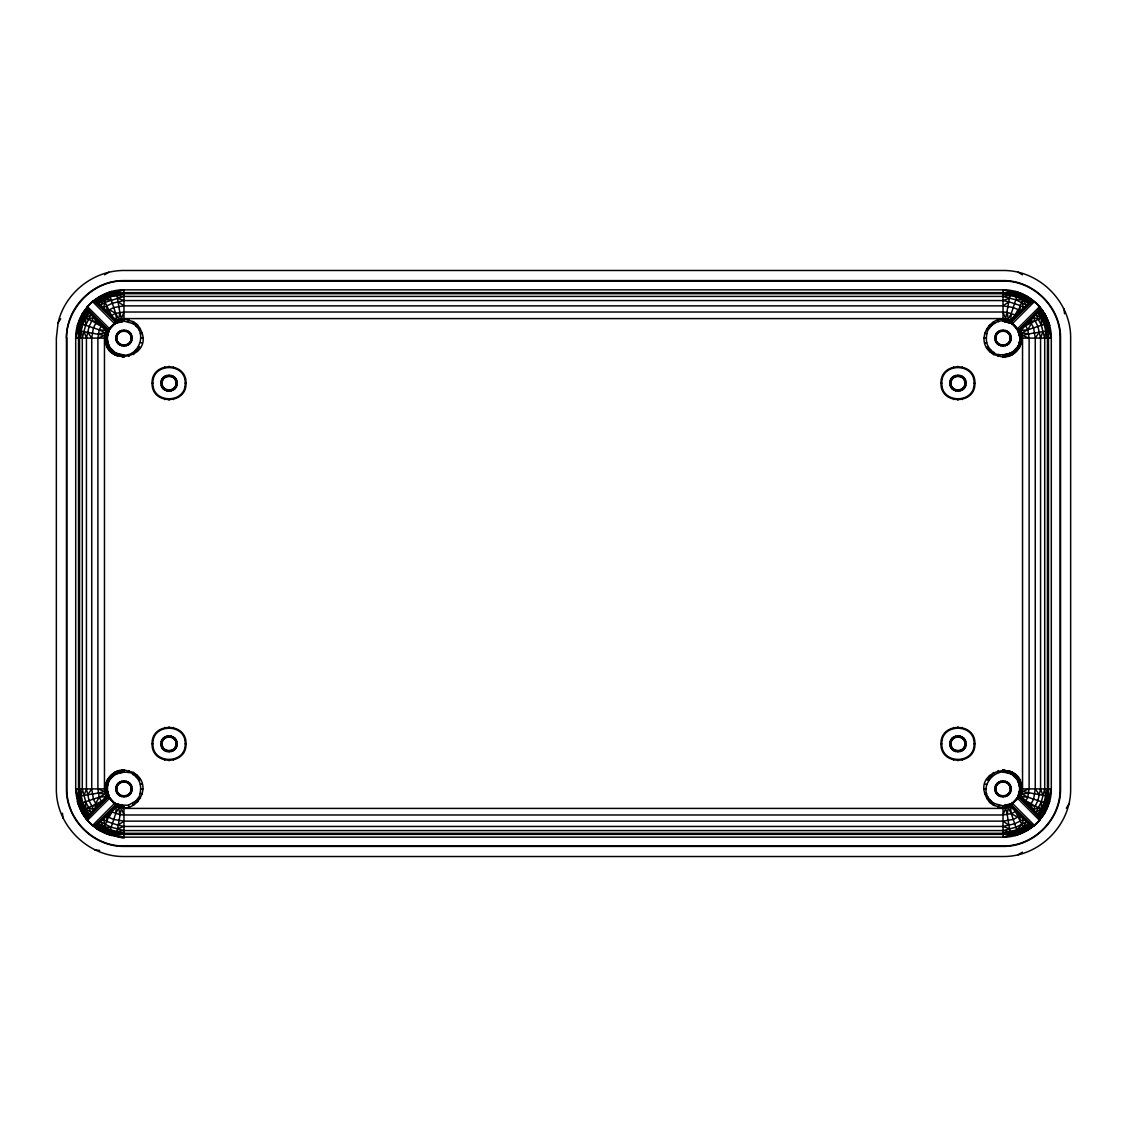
<?xml version="1.0" encoding="UTF-8"?>
<svg xmlns="http://www.w3.org/2000/svg" width="1127" height="1127" viewBox="0 0 1127 1127"><rect width="100%" height="100%" fill="white"/><g stroke="black" fill="none" stroke-linecap="round" stroke-linejoin="round"><path stroke-width="1.5" d="M111.474 835.516C95.062 830.712 82.074 818.005 77.354 801.396L82.172 813.032C90.625 827.824 107.107 836.783 123.97 837.164L1003.03 837.164C1028.993 837.46 1051.59 814.863 1051.294 788.9L1051.294 338.1C1051.59 312.137 1028.993 289.54 1003.03 289.836L123.97 289.836C98.007 289.54 75.41 312.137 75.706 338.1L75.706 788.9C76.326 805.185 84.398 822.611 99.739 829.796M1015.526 291.484C1031.938 296.288 1044.926 308.995 1049.646 325.604L1044.828 313.968L1037.164 303.966L1027.261 297.204M140.41 798.395L138.649 797.381L135.958 800.888L137.395 802.325C140.438 794.126 143.425 783.871 135.958 776.912L137.395 775.475L133.465 772.46L123.97 769.91L123.97 771.953L115.391 774.052L109.122 780.321C103.106 790.52 109.995 799.564 116.673 806.425C134.564 814.863 152.314 789.055 137.395 775.475C125.576 768.36 106.952 772.953 106.811 788.9L109.544 798.226L87.427 820.343L87.652 816.23C81.003 808.637 80.242 798.381 82.285 788.9L82.285 338.1L85.638 325.28L85.765 318.011L89.075 312.672L87.652 310.77L87.427 306.657C93.555 299.162 102.698 295.02 111.474 291.484L92.527 301.557L114.644 323.674L123.97 321.153L137.395 324.675C162.809 358.456 95.978 372.037 106.445 330.803L115.193 322.9L123.97 321.153L123.97 319.11L116.673 320.575L114.644 323.674M1012.356 803.326L1010.327 806.425L1003.03 807.89L1003.03 805.847L1011.807 804.1L1020.555 796.197C1031.022 754.963 964.191 768.544 989.605 802.325L1003.03 805.847L1012.356 803.326L1034.473 825.443L1015.526 835.516C1024.302 831.98 1033.445 827.838 1039.573 820.343L1039.348 816.23L1037.925 814.328L1041.235 808.989L1041.362 801.72L1044.715 788.9L1044.715 338.1C1046.758 328.619 1045.997 318.363 1039.348 310.77L1039.573 306.657L1017.456 328.774L1020.189 338.1C1020.048 354.047 1001.424 358.64 989.605 351.525C974.686 337.945 992.436 312.137 1010.327 320.575C1017.005 327.436 1023.894 336.48 1017.878 346.679L1011.609 352.948L1003.03 355.047L1003.03 357.09L993.535 354.54L989.605 351.525L991.042 350.088C983.575 343.129 986.562 332.874 989.605 324.675L991.042 326.112L988.351 329.619L986.59 328.605M106.417 788.9L108.77 780.123L115.193 773.7L108.939 780.222L106.614 788.9L109.544 798.226L106.008 788.9L107.783 797.169L87.54 818.075L80.2 803.114L79.566 798.606L79.566 328.394L80.2 323.886L87.54 308.925L107.783 329.831L106.008 338.1L108.657 329.281L106.614 338.1L108.77 346.877L115.193 353.3L108.586 346.975L106.417 338.1M106.614 788.9L108.657 797.719L106.445 796.197C101.176 784.293 110.953 769.628 123.97 769.91L114.785 772.995L106.854 780.687M1020.583 338.1L1018.23 346.877L1020.386 338.1L1017.456 328.774L1020.555 330.803C1025.824 342.707 1016.047 357.372 1003.03 357.09L1012.215 354.005L1020.146 346.313M1020.386 338.1L1018.343 329.281L1020.992 338.1L1019.217 329.831L1039.46 308.925L1046.8 323.886L1047.434 328.394L1047.434 798.606L1046.8 803.114L1039.46 818.075L1019.217 797.169L1020.992 788.9L1018.343 797.719L1020.386 788.9L1018.061 780.222C1002.509 756.485 970.643 788.646 994.549 803.579L993.535 805.34L1003.03 807.89L1011.299 805.087L1032.205 825.33L1034.473 825.443M1003.03 837.164C1013.243 834.966 1024.358 832.783 1032.205 825.33L1028.458 823.795L1010.736 806.819L1003.03 808.411L1003.03 837.164L1017.766 834.276L1033.346 825.387C1025.457 833.374 1013.722 834.825 1003.03 834.36L123.97 834.36L109.756 832.67L103.135 828.542L106.868 821.456L107.009 815.92L115.701 805.087L128.351 805.27L135.958 800.888L133.465 805.34L132.451 803.579M1010.327 320.575L1029.74 302.149L1034.473 301.557L1012.356 323.674L1003.03 321.153L1003.03 319.11L1011.299 321.913L1019.991 311.08L1020.132 305.544L1023.865 298.458L1017.244 294.33L1003.03 292.64L123.97 292.64C113.278 292.175 101.543 293.626 93.654 301.613L92.527 301.557M99.838 830.698L93.654 825.387L96.26 827.035L96.64 825.218L115.701 805.087L123.97 807.89L123.97 805.847L114.644 803.326L92.527 825.443L97.26 824.851L116.673 806.425M1005.523 319.279L1011.299 321.913L1030.36 301.782L1030.74 299.965L1033.346 301.613L1027.162 296.302M105.107 791.055C104.346 782.082 110.094 773.418 118.715 770.657M1021.893 335.945C1022.654 344.918 1016.906 353.582 1008.285 356.343M87.427 820.343C80.369 811.412 77.58 800.17 78.51 788.9L78.51 338.1L79.129 323.534L81.074 317.87L77.354 325.604M1039.573 306.657C1046.631 315.588 1049.42 326.83 1048.49 338.1L1048.49 788.9L1047.871 803.466L1045.926 809.13L1049.646 801.396M104.459 788.9L75.706 788.9L79.129 803.466L86.286 816.286L87.652 816.23L106.051 796.606L104.459 788.9L104.459 338.1L106.051 330.394L89.075 312.672C80.468 318.321 78.608 328.464 78.51 338.1L82.651 319.138L87.652 310.77L107.783 329.831L105.6 338.1L107.882 347.384L114.785 354.005L123.97 357.09L123.97 355.047L115.391 352.948C107.22 348.046 104.572 336.874 109.544 328.774L87.427 306.657L83.074 313.87M1022.541 338.1L1051.294 338.1L1047.871 323.534L1040.714 310.714L1039.348 310.77L1020.949 330.394L1022.541 338.1L1022.541 788.9L1020.949 796.606L1037.925 814.328C1046.532 808.679 1048.392 798.536 1048.49 788.9L1044.349 807.862L1039.348 816.23L1019.217 797.169L1021.4 788.9L1018.766 779.814L1012.116 773.164M108.417 779.912L105.797 788.9L107.783 797.169L96.95 805.861L93.4 799.113L91.738 788.9L91.738 338.1L93.4 327.887L96.95 321.139L107.783 329.831L105.389 338.1L107.882 347.384L106.854 346.313M78.51 788.9L79.566 798.606L81.496 803.1L99.232 797.169L106.051 796.606L105.389 788.9L107.783 797.169L87.652 816.23L81.496 803.1L78.51 788.9L80.2 803.114L84.328 809.735L101.36 801.339L99.232 797.169L97.894 788.9L97.894 338.1L99.232 329.831L101.36 325.661L84.328 317.265L87.652 310.77L85.835 310.39L87.483 307.784C78.862 315.363 77.819 327.534 75.706 338.1L104.459 338.1M1022.541 788.9L1051.294 788.9C1049.181 799.466 1048.138 811.637 1039.517 819.216L1041.165 816.61L1039.348 816.23L1042.672 809.735L1025.64 801.339L1027.768 797.169L1029.106 788.9L1029.106 338.1L1027.768 329.831L1025.64 325.661L1042.672 317.265L1046.8 323.886L1048.49 338.1L1045.504 323.9L1039.348 310.77L1019.217 329.831L1021.203 338.1L1018.583 347.088M1048.49 338.1L1047.434 328.394L1045.504 323.9L1027.768 329.831L1020.949 330.394L1021.611 338.1L1019.217 329.831L1030.05 321.139L1033.6 327.887L1035.262 338.1L1035.262 788.9L1033.6 799.113L1030.05 805.861L1019.217 797.169L1021.611 788.9L1020.555 796.197L1026.119 801.029L1031.557 803.889M1028.923 829.063L1017.766 834.276L1017.427 833.205L1025.302 830.19L1032.205 825.33L1017.244 832.67L1012.736 833.304L114.264 833.304L109.77 831.374L115.701 813.638L116.264 806.819L123.97 808.411L1003.03 808.411M123.97 318.589L1003.03 318.589L1010.736 320.181L1011.299 313.362L1017.23 295.626L1012.736 293.696L114.264 293.696L109.756 294.33L93.654 301.613L101.007 296.429L109.234 292.724L123.97 289.836L123.97 318.589L116.264 320.181L98.542 303.205L94.795 301.67L103.74 295.204M78.51 338.1L79.566 328.394L82.651 319.138M1044.349 807.862L1047.434 798.606L1048.49 788.9M58.041 323.055L56.35 338.1L56.35 788.9C55.927 825.077 87.793 856.943 123.97 856.52L1003.03 856.52C1039.207 856.943 1071.073 825.077 1070.65 788.9L1070.65 338.1C1071.073 301.923 1039.207 270.057 1003.03 270.48L123.97 270.48C93.217 270.424 64.831 293.062 58.041 323.055L60.689 318.758M66.451 338.1C66.084 307.333 93.203 280.214 123.97 280.581L1003.03 280.581C1033.797 280.214 1060.916 307.333 1060.549 338.1L1060.549 788.9C1060.916 819.667 1033.797 846.786 1003.03 846.419L123.97 846.419C93.203 846.786 66.084 819.667 66.451 788.9L66.451 338.1C66.817 308.361 93.006 280.355 123.97 280.989L1003.03 280.989C1033.586 280.637 1060.493 307.544 1060.141 338.1L1060.141 788.9C1060.493 819.456 1033.586 846.363 1003.03 846.011L123.97 846.011C93.414 846.363 66.507 819.456 66.859 788.9L66.859 338.1M98.077 297.937C127.985 285.399 102.247 295.542 96.584 300.416L96.64 301.782L115.701 321.913L123.97 319.11L133.465 321.66L132.451 323.421C149.398 332.226 137.79 360.231 119.589 354.47C101.064 350.469 104.712 320.04 123.97 321.153L115.701 321.913L94.795 301.67L101.698 296.81L109.404 293.259L123.97 289.836M115.856 338.1C115.461 327.675 132.479 327.675 132.084 338.1C132.479 348.525 115.461 348.525 115.856 338.1L116.87 338.1C116.532 328.985 131.408 328.985 131.07 338.1C131.408 347.215 116.532 347.215 116.87 338.1M152.103 383.18C151.272 361.401 186.828 361.401 185.997 383.18C186.828 404.959 151.272 404.959 152.103 383.18L152.892 383.18C152.103 403.945 185.997 403.945 185.208 383.18C185.997 362.415 152.103 362.415 152.892 383.18M114.644 803.326L123.97 805.847C104.938 807.031 100.909 776.531 119.589 772.53M160.936 383.18C160.541 372.755 177.559 372.755 177.164 383.18C177.559 393.605 160.541 393.605 160.936 383.18L162.119 383.18C161.781 374.277 176.319 374.277 175.981 383.18C176.319 392.083 161.781 392.083 162.119 383.18M115.856 788.9C115.461 778.475 132.479 778.475 132.084 788.9C132.479 799.325 115.461 799.325 115.856 788.9L116.87 788.9C116.532 798.015 131.408 798.015 131.07 788.9C131.408 779.785 116.532 779.785 116.87 788.9M152.103 743.82C151.272 722.041 186.828 722.041 185.997 743.82C186.828 765.599 151.272 765.599 152.103 743.82L152.892 743.82C152.103 764.585 185.997 764.585 185.208 743.82C185.997 723.055 152.103 723.055 152.892 743.82M160.936 743.82C160.541 733.395 177.559 733.395 177.164 743.82C177.559 754.245 160.541 754.245 160.936 743.82L162.119 743.82C161.781 734.917 176.319 734.917 175.981 743.82C176.319 752.723 161.781 752.723 162.119 743.82M941.003 383.18C940.172 361.401 975.728 361.401 974.897 383.18C975.728 404.959 940.172 404.959 941.003 383.18L941.792 383.18C941.003 362.415 974.897 362.415 974.108 383.18C974.897 403.945 941.003 403.945 941.792 383.18M949.836 383.18C949.441 372.755 966.459 372.755 966.064 383.18C966.459 393.605 949.441 393.605 949.836 383.18L951.019 383.18C950.681 374.277 965.219 374.277 964.881 383.18C965.219 392.083 950.681 392.083 951.019 383.18M941.003 743.82C940.172 722.041 975.728 722.041 974.897 743.82C975.728 765.599 940.172 765.599 941.003 743.82L941.792 743.82C941.003 723.055 974.897 723.055 974.108 743.82C974.897 764.585 941.003 764.585 941.792 743.82M994.916 338.1C994.521 327.675 1011.539 327.675 1011.144 338.1C1011.539 348.525 994.521 348.525 994.916 338.1L995.93 338.1C995.592 328.985 1010.468 328.985 1010.13 338.1C1010.468 347.215 995.592 347.215 995.93 338.1M949.836 743.82C949.441 733.395 966.459 733.395 966.064 743.82C966.459 754.245 949.441 754.245 949.836 743.82L951.019 743.82C950.681 734.917 965.219 734.917 964.881 743.82C965.219 752.723 950.681 752.723 951.019 743.82M994.549 323.421L993.535 321.66L991.042 326.112C1011.976 306.445 1034.389 346.243 1007.411 354.47M994.916 788.9C994.521 778.475 1011.539 778.475 1011.144 788.9C1011.539 799.325 994.521 799.325 994.916 788.9L995.93 788.9C995.592 779.785 1010.468 779.785 1010.13 788.9C1010.468 798.015 995.592 798.015 995.93 788.9M1013.145 772.826L1003.03 769.91L1003.03 771.953L1011.609 774.052C1019.822 778.912 1022.217 790.14 1017.456 798.226L1039.573 820.343L1043.926 813.13M105.389 338.1L106.445 330.803L100.881 325.971L95.443 323.111M116.771 293.893L119.786 312.362L118.758 319.307L115.701 313.362L109.77 295.626L114.264 293.696L123.97 292.64L105.008 296.781L96.64 301.782L109.77 295.626L117.039 295.499L123.97 296.415L1003.03 296.415C1012.046 293.893 1021.062 298.345 1028.458 303.205L1011.299 321.913L1007.975 319.772M1010.229 833.107L1007.214 814.638L1008.242 807.693L1011.299 813.638L1017.23 831.374L1012.736 833.304L1003.03 834.36L1021.992 830.219L1030.36 825.218L1011.299 805.087L1003.03 805.847C1022.316 806.918 1026.021 776.573 1007.411 772.53M1003.03 834.36L1017.244 832.67L1023.865 828.542L1015.469 811.51L1011.299 813.638L1003.03 814.976L123.97 814.976L121.336 808.228L116.771 833.107L123.97 834.36L109.756 832.67L94.795 825.33L115.701 805.087L121.477 807.721M123.97 292.64L109.756 294.33L103.135 298.458L111.531 315.49L115.701 313.362L123.97 312.024L1003.03 312.024L1005.664 318.772L1010.229 293.893L1003.03 292.64L1017.596 293.259L1023.26 295.204M118.715 356.343C108.206 353.131 102.402 341.03 106.445 330.803M1020.555 796.197C1024.598 785.97 1018.794 773.869 1008.285 770.657M88.019 311.39L84.328 317.265L79.594 338.1M79.594 788.9L84.328 809.735L89.075 814.328L107.783 797.169L93.499 809.482L89.089 800.564L86.427 788.9L86.427 338.1L89.089 326.436L93.499 317.518L107.783 329.831L89.075 312.672M1037.925 814.328L1019.217 797.169L1033.501 809.482L1037.911 800.564L1040.573 788.9L1040.573 338.1L1037.911 326.436L1033.501 317.518L1019.217 329.831L1037.925 312.672L1042.672 317.265L1047.406 338.1M75.706 338.1L79.129 323.534L82.553 315.278L87.483 307.784L83.173 313.912M1051.294 788.9L1047.871 803.466L1044.447 811.722L1039.517 819.216L1043.827 813.088M1041.362 801.72L1036.037 812.215L1041.235 808.989L1043.968 802.579L1047.406 788.9M121.871 345.933L122.139 344.961M125.801 331.239L126.069 330.267M121.871 796.733L122.139 795.761M125.801 782.039L126.069 781.067M1000.931 345.933L1001.199 344.961M1004.861 331.239L1005.129 330.267M1000.931 796.733L1001.199 795.761M1004.861 782.039L1005.129 781.067M119.589 354.47L115.391 352.948L109.122 346.679L106.811 338.1C107.234 330.394 111.996 323.688 119.589 321.73M128.351 321.73L128.887 319.758M164.669 399.55L164.866 398.789M167.261 389.872L166.951 391.013L165.584 389.181L164.993 390.21L164.148 388.082L163.316 388.914L163.049 386.646L162.02 387.237L162.358 384.969L161.217 385.279M170.839 376.488L171.149 375.347L172.516 377.179L173.107 376.15L173.952 378.278L174.784 377.446L175.051 379.714L176.08 379.123L175.742 381.391L176.883 381.081M173.234 367.571L173.431 366.81M108.586 780.025L106.206 788.9L108.657 797.719M128.351 772.53L128.887 770.558M164.669 760.19L164.866 759.429M167.261 750.512L166.951 751.653L165.584 749.821L164.993 750.85L164.148 748.722L163.316 749.554L163.049 747.286L162.02 747.877L162.358 745.609L161.217 745.919M170.839 737.128L171.149 735.987L172.516 737.819L173.107 736.79L173.952 738.918L174.784 738.086L175.051 740.354L176.08 739.763L175.742 742.031L176.883 741.721M173.234 728.211L173.431 727.45M953.569 399.55L953.766 398.789M962.134 367.571L962.331 366.81M956.161 389.872L955.851 391.013L954.484 389.181L953.893 390.21L953.048 388.082L952.216 388.914L951.949 386.646L950.92 387.237L951.258 384.969L950.117 385.279M959.739 376.488L960.049 375.347L961.416 377.179L962.007 376.15L962.852 378.278L963.684 377.446L963.951 379.714L964.98 379.123L964.642 381.391L965.783 381.081M998.113 356.442L998.649 354.47M1018.414 346.975L1020.794 338.1L1018.343 329.281M953.569 760.19L953.766 759.429M956.161 750.512L955.851 751.653L954.484 749.821L953.893 750.85L953.048 748.722L952.216 749.554L951.949 747.286L950.92 747.877L951.258 745.609L950.117 745.919M959.739 737.128L960.049 735.987L961.416 737.819L962.007 736.79L962.852 738.918L963.684 738.086L963.951 740.354L964.98 739.763L964.642 742.031L965.783 741.721M962.134 728.211L962.331 727.45M998.113 807.242L998.649 805.27M1011.609 774.052L1017.878 780.321L1020.189 788.9C1019.766 796.606 1015.004 803.312 1007.411 805.27M108.657 329.281L106.206 338.1L108.417 347.088M1018.343 797.719L1020.794 788.9L1018.23 780.123L1011.807 773.7L1018.414 780.025M105.6 788.9L108.234 779.814M1018.766 347.186L1021.4 338.1M1019.118 347.384L1021.809 338.1L1020.555 330.803M106.811 338.1L109.544 328.774L106.614 338.1M1020.189 788.9L1017.456 798.226L1020.386 788.9M1003.03 319.11C1012.116 321.463 1019.357 327.872 1020.189 338.1M94.795 825.33L96.26 827.035L109.404 833.741L103.74 831.796L109.234 834.276L109.756 832.67L96.64 825.218L109.77 831.374L116.771 833.107L98.542 823.795L115.701 805.087L119.025 807.228M1016.709 297.162L1010.229 293.893L1017.23 295.626L1030.36 301.782L1017.244 294.33L1017.766 292.724L1025.993 296.429L1017.596 293.259L1003.03 289.836L1003.03 318.589M121.477 319.279L115.701 321.913L103.388 307.629L105.163 302.318L123.97 296.415M1005.523 807.721L1011.299 805.087L1023.612 819.371L1021.837 824.682L1016.709 829.838L1003.03 833.276M83.032 802.579L85.765 808.989L90.963 812.215L85.638 801.72L84.074 795.394L86.427 788.9M1040.573 338.1L1042.926 331.606L1041.362 325.28L1036.037 314.785L1041.235 318.011L1043.968 324.421M123.97 312.024L121.336 318.772L119.786 312.362M1003.03 814.976L1005.664 808.228L1007.214 814.638M79.566 328.394L84.328 317.265M85.638 325.28L90.963 314.785L85.765 318.011L79.763 330.901L104.642 335.466L97.894 338.1M1047.434 798.606L1038.981 815.61M115.701 805.087L103.388 819.371L106.868 821.456C111.418 806.171 112.362 814.708 123.97 814.976M1027.218 297.303L1033.346 301.613L1025.852 296.683L1032.205 301.67L1011.299 321.913L1023.612 307.629L1020.132 305.544C1015.582 320.829 1014.638 312.292 1003.03 312.024M87.652 310.77L80.2 323.886C76.115 321.026 85.06 312.08 87.54 308.925M1039.348 816.23L1046.8 803.114C1050.885 805.974 1041.94 814.92 1039.46 818.075M1043.968 802.579L1047.237 796.099L1022.358 791.534L1029.106 788.9M78.594 323.364L85.37 310.066M79.129 323.534L85.835 310.39M79.665 323.703L86.286 310.714M1041.165 816.61L1047.871 803.466L1040.714 816.286M1041.63 816.934L1048.406 803.636M115.701 813.638L118.758 807.693L119.786 814.638M1011.299 313.362L1008.242 319.307L1007.214 312.362M1007.975 807.228L1011.299 805.087L1019.991 815.92L1013.243 819.47L1003.03 821.132L123.97 821.132L113.757 819.47L108.981 817.427L111.841 811.989L116.264 806.819M119.025 319.772L115.701 321.913L107.009 311.08L113.757 307.53L123.97 305.868L1003.03 305.868L1013.243 307.53L1018.019 309.573L1015.159 315.011L1010.736 320.181M95.443 803.889L99.232 797.169L105.177 794.112L98.232 793.084L79.763 796.099M1031.557 323.111L1027.768 329.831L1021.823 332.888L1028.768 333.916L1047.237 330.901M115.489 352.779L113.855 354.174M106.811 788.9C107.798 798.339 114.165 806.678 123.97 805.847M1011.511 774.221L1012.426 772.629L1020.146 780.687M114.785 354.005L123.97 357.09L114.574 354.371L107.699 347.496L105.107 335.945M119.913 345.13L120.42 344.242M127.52 331.958L128.027 331.07M119.913 795.93L120.42 795.042M127.52 782.758L128.027 781.87M133.465 772.46L132.451 774.221L140.41 779.405L138.649 780.419M998.973 345.13L999.48 344.242M1006.58 331.958L1007.087 331.07M993.535 354.54L994.549 352.779L986.59 347.595L988.351 346.581M998.973 795.93L999.48 795.042M1006.58 782.758L1007.087 781.87M1012.215 772.995L1003.03 769.91L1012.215 772.995L1019.118 779.616L1021.893 791.055M1066.311 808.242L1068.959 803.945M1025.302 830.19L1030.416 826.584L1030.36 825.218L1023.865 828.542L1016.709 829.838L1023.119 827.105L1026.345 821.907L1015.85 827.232L1003.03 830.585L123.97 830.585L117.039 831.501L110.291 829.838M87.667 794.803L91.738 788.9M1035.262 338.1L1039.333 332.197M1041.235 808.989L1045.504 803.1L1027.768 797.169L1021.823 794.112L1028.768 793.084M82.172 313.968L89.836 303.966L100.458 296.302M1044.828 813.032L1037.164 823.034L1026.542 830.698M1018.23 346.877L1011.807 353.3M115.701 321.913L98.542 303.205L103.135 298.458L123.97 293.724M1003.03 830.585C1011.99 832.557 1022.865 832.233 1028.458 823.795L1011.299 805.087M89.047 304.882L90.752 303.177M118.236 343.834L118.955 343.115M128.985 333.085L129.704 332.366M113.855 772.826L123.97 769.91L114.686 772.812L107.882 779.616L105.191 788.9L106.445 796.197M118.236 794.634L118.955 793.915M128.985 783.885L129.704 783.166M997.296 343.834L998.015 343.115M1008.045 333.085L1008.764 332.366M997.296 794.634L998.015 793.915M1008.045 783.885L1008.764 783.166M1036.248 823.823L1037.953 822.118M115.391 323.252L109.291 329.619M1011.609 803.748L1017.709 797.381M1017.766 834.276L1025.993 830.571L1033.346 825.387L1025.852 830.317L1017.596 833.741L1028.078 828.768M106.868 821.456L118.067 825.203L123.97 821.132M1003.03 305.868L1008.933 301.797L1020.132 305.544M98.922 298.232L109.404 293.259L101.148 296.683L93.654 301.613L101.698 296.81M97.26 302.149L103.135 298.458M1023.865 828.542L1029.74 824.851M98.542 303.205L110.291 297.162M1023.119 827.105L1028.458 823.795M104.628 274.819L108.925 272.17M1018.075 854.829L1022.372 852.181M105.163 302.318L100.655 305.093L103.881 299.895L111.15 299.768M103.388 307.629L112.306 303.219L123.97 300.557L1003.03 300.557L1008.933 301.797M118.067 825.203L123.97 826.443L1003.03 826.443L1014.694 823.781L1023.612 819.371M107.882 347.384L109.291 346.581M108.77 346.877L115.391 352.948M1018.061 780.222L1020.583 788.9M116.94 342.157L117.828 341.65M130.112 334.55L131 334.043M138.649 329.619L140.41 328.605L135.958 326.112L137.395 324.675L133.465 321.66M116.94 792.957L117.828 792.45M130.112 785.35L131 784.843M109.291 797.381L115.391 803.748M1017.709 329.619L1011.609 323.252M996 342.157L996.888 341.65M1009.172 334.55L1010.06 334.043M988.351 797.381L986.59 798.395L991.042 800.888L989.605 802.325L993.535 805.34M1017.709 780.419L1019.301 779.504L1021.809 788.9L1019.977 788.9M996 792.957L996.888 792.45M1009.172 785.35L1010.06 784.843M96.64 301.782L109.573 293.795L96.584 300.416M1030.36 825.218L1017.427 833.205L1030.416 826.584M82.299 811.863C72.931 788.534 82.961 816.737 87.483 819.216L82.172 812.412M1045.926 317.87L1039.517 307.784L1043.193 312.207L1048.406 323.364L1044.701 315.137L1048.406 323.364L1051.294 338.1M1003.03 300.557L1009.524 298.204L1015.85 299.768L1026.345 305.093L1023.119 299.895L1017.23 295.626L1021.992 296.781L1030.36 301.782M96.64 825.218L105.008 830.219L109.77 831.374L103.881 827.105L100.655 821.907L111.15 827.232L117.476 828.796L123.97 826.443M88.188 319.293L93.499 317.518M1033.501 809.482L1038.812 807.707M105.008 296.781L114.264 293.696M1012.736 833.304L1021.992 830.219M1013.145 354.174L1003.03 357.09L1012.215 354.005M116.137 340.199L117.109 339.931M130.831 336.269L131.803 336.001M140.34 333.719L142.312 333.183M152.68 387.561L153.441 387.364M184.659 378.996L185.42 378.799M995.197 340.199L996.169 339.931M1009.891 336.269L1010.863 336.001M984.688 343.017L986.66 342.481M941.58 387.561L942.341 387.364M973.559 378.996L974.32 378.799M152.68 748.201L153.441 748.004M184.659 739.636L185.42 739.439M140.34 784.519L142.312 783.983M116.137 790.999L117.109 790.731M130.831 787.069L131.803 786.801M941.58 748.201L942.341 748.004M973.559 739.636L974.32 739.439M995.197 790.999L996.169 790.731M1009.891 787.069L1010.863 786.801M984.688 793.817L986.66 793.281M1028.768 333.916L1022.358 335.466L1029.106 338.1M98.232 793.084L104.642 791.534L97.894 788.9M123.97 321.153L115.151 322.787L115.489 323.421M1003.03 805.847L1011.849 804.213L1011.511 803.579M98.232 333.916L105.177 332.888L99.232 329.831L81.496 323.9M1030.05 321.139L1035.586 320.998M91.414 806.002L96.95 805.861M105.191 338.1L107.023 338.1M131.07 338.1L132.084 338.1M140.917 338.1L142.96 338.1M984.04 338.1L986.083 338.1M1010.13 338.1L1011.144 338.1M1019.977 338.1L1021.809 338.1L1019.301 347.496L1012.426 354.371L1011.511 352.779M175.981 383.18L177.164 383.18M185.208 383.18L185.997 383.18M964.881 383.18L966.064 383.18M974.108 383.18L974.897 383.18M175.981 743.82L177.164 743.82M185.208 743.82L185.997 743.82M964.881 743.82L966.064 743.82M974.108 743.82L974.897 743.82M107.023 788.9L105.191 788.9L107.699 779.504L114.574 772.629L115.489 774.221M131.07 788.9L132.084 788.9M140.917 788.9L142.96 788.9M984.04 788.9L986.083 788.9M1010.13 788.9L1011.144 788.9M1015.85 299.768L1023.119 299.895M103.881 827.105L111.15 827.232M91.414 320.998L96.95 321.139M1030.05 805.861L1035.586 806.002M99.232 329.831L106.051 330.394M1020.949 796.606L1027.768 797.169M1003.03 292.64L1017.244 294.33L1032.205 301.67M94.626 849.828L99.641 850.434M1011.849 322.787L1003.03 321.153L1012.356 323.674M1003.03 289.836L1017.766 292.724L1031.064 299.5M109.404 833.741C72.241 819.414 129.281 842.658 123.97 837.164L123.97 808.411M1003.03 293.724L1009.961 295.499M117.039 831.501L123.97 833.276M984.688 333.183L986.66 333.719M995.197 336.001L996.169 336.269M1009.891 339.931L1010.863 340.199M941.58 378.799L942.341 378.996M973.559 387.364L974.32 387.561M951.258 381.391L950.117 381.081L951.949 379.714L950.92 379.123L953.048 378.278L952.216 377.446L954.484 377.179L953.893 376.15L956.161 376.488L955.851 375.347M964.642 384.969L965.783 385.279L963.951 386.646L964.98 387.237L962.852 388.082L963.684 388.914L961.416 389.181L962.007 390.21L959.739 389.872L960.049 391.013M116.137 336.001L117.109 336.269M130.831 339.931L131.803 340.199M140.34 342.481L142.312 343.017M162.358 381.391L161.217 381.081L163.049 379.714L162.02 379.123L164.148 378.278L163.316 377.446L165.584 377.179L164.993 376.15L167.261 376.488L166.951 375.347M175.742 384.969L176.883 385.279L175.051 386.646L176.08 387.237L173.952 388.082L174.784 388.914L172.516 389.181L173.107 390.21L170.839 389.872L171.149 391.013M152.68 378.799L153.441 378.996M184.659 387.364L185.42 387.561M941.58 739.439L942.341 739.636M973.559 748.004L974.32 748.201M951.258 742.031L950.117 741.721L951.949 740.354L950.92 739.763L953.048 738.918L952.216 738.086L954.484 737.819L953.893 736.79L956.161 737.128L955.851 735.987M964.642 745.609L965.783 745.919L963.951 747.286L964.98 747.877L962.852 748.722L963.684 749.554L961.416 749.821L962.007 750.85L959.739 750.512L960.049 751.653M984.688 783.983L986.66 784.519M995.197 786.801L996.169 787.069M1009.891 790.731L1010.863 790.999M162.358 742.031L161.217 741.721L163.049 740.354L162.02 739.763L164.148 738.918L163.316 738.086L165.584 737.819L164.993 736.79L167.261 737.128L166.951 735.987M175.742 745.609L176.883 745.919L175.051 747.286L176.08 747.877L173.952 748.722L174.784 749.554L172.516 749.821L173.107 750.85L170.839 750.512L171.149 751.653M152.68 739.439L153.441 739.636M184.659 748.004L185.42 748.201M116.137 786.801L117.109 787.069M130.831 790.731L131.803 790.999M140.34 793.281L142.312 793.817M123.97 837.164L109.573 833.205L96.584 826.584M1003.03 296.415L1009.524 298.204M117.476 828.796L123.97 830.585M1012.736 293.696L1021.992 296.781M1033.501 317.518L1038.812 319.293M88.188 807.707L93.499 809.482M105.008 830.219L114.264 833.304M117.476 298.204L123.97 300.557M1003.03 826.443L1009.524 828.796M1007.411 321.73L1011.511 323.421M115.489 803.579L119.589 805.27M1017.596 293.259L1030.74 299.965M1017.427 293.795L1030.416 300.416M95.936 827.5L109.234 834.276M1018.019 817.427L1011.299 813.638L1010.327 806.425M108.981 309.573L115.701 313.362L116.673 320.575M996 334.043L996.888 334.55M1009.172 341.65L1010.06 342.157M1017.709 346.581L1018.935 347.285M996 784.843L996.888 785.35M1009.172 792.45L1010.06 792.957M986.59 779.405L988.351 780.419L989.605 775.475L991.042 776.912L993.535 772.46L994.549 774.221M116.94 334.043L117.828 334.55M130.112 341.65L131 342.157M140.41 347.595L138.649 346.581L137.395 351.525L135.958 350.088L133.465 354.54L132.451 352.779M108.065 779.715L109.291 780.419M116.94 784.843L117.828 785.35M130.112 792.45L131 792.957M1018.075 272.17L1022.372 274.819M1029.74 302.149L1023.865 298.458L1028.458 303.205M97.26 824.851L103.135 828.542L98.542 823.795M96.26 827.035L101.148 830.317L93.654 825.387L99.782 829.697M1003.03 821.132L1008.933 825.203M118.067 301.797L123.97 305.868M1018.019 309.573L1019.991 311.08M107.009 815.92L108.981 817.427M1012.314 772.812L1019.301 779.504M1036.248 303.177L1037.953 304.882M997.296 332.366L998.015 333.085M1008.045 343.115L1008.764 343.834M997.296 783.166L998.015 783.885M1008.045 793.915L1008.764 794.634M118.236 332.366L118.955 333.085M128.985 343.115L129.704 343.834M108.234 347.186L114.884 353.836M118.236 783.166L118.955 783.885M128.985 793.915L129.704 794.634M89.047 822.118L90.752 823.823M1042.898 313.052L1039.46 308.925C1044.842 314.334 1053.675 338.142 1042.898 313.052L1044.32 315.828M82.553 811.722L87.54 818.075C75.03 797.226 75.157 795.113 87.483 819.216L81.074 809.13M1044.701 315.137L1039.517 307.784L1044.447 315.278M1035.262 788.9L1039.333 794.803M87.667 332.197L91.738 338.1M1043.193 312.207L1044.828 314.588M1038.981 311.39L1042.672 317.265M84.328 809.735L88.019 815.61M1037.925 312.672L1041.235 318.011L1041.362 325.28M89.075 814.328L85.765 808.989L85.638 801.72M998.973 331.07L999.48 331.958M1006.58 344.242L1007.087 345.13M998.973 781.87L999.48 782.758M1006.58 795.042L1007.087 795.93M119.913 331.07L120.42 331.958M127.52 344.242L128.027 345.13M119.913 781.87L120.42 782.758M127.52 795.042L128.027 795.93M1039.348 310.77L1047.335 323.703L1040.714 310.714M87.652 816.23L79.665 803.297L86.286 816.286M82.68 811.172L84.102 813.948M83.807 814.793L78.594 803.636L75.706 788.9M1040.573 788.9L1042.926 795.394M84.074 331.606L86.427 338.1M1021.837 302.318L1023.612 307.629M103.388 819.371L105.163 824.682M1044.349 319.138L1047.434 328.394M79.566 798.606L82.651 807.862M1018.583 779.912L1021.203 788.9M1042.926 331.606L1044.715 338.1M82.285 788.9L84.074 795.394M953.569 366.81L953.766 367.571M962.134 398.789L962.331 399.55M953.569 727.45L953.766 728.211M962.134 759.429L962.331 760.19M164.669 366.81L164.866 367.571M173.234 398.789L173.431 399.55M164.669 727.45L164.866 728.211M173.234 759.429L173.431 760.19M998.113 319.758L998.649 321.73M1000.931 330.267L1001.199 331.239M1004.861 344.961L1005.129 345.933M998.113 770.558L998.649 772.53M1000.931 781.067L1001.199 782.039M1004.861 795.761L1005.129 796.733M128.351 354.47L128.887 356.442M121.871 330.267L122.139 331.239M125.801 344.961L126.069 345.933M121.871 781.067L122.139 782.039M125.801 795.761L126.069 796.733M128.351 805.27L128.887 807.242M1044.715 788.9L1045.631 795.831M81.369 331.169L82.285 338.1M1063.958 308.756L1064.564 313.771M62.436 813.229L63.042 818.244M1019.991 815.92L1020.132 821.456M106.868 305.544L107.009 311.08M1003.03 329.986L1003.03 331M1003.03 345.2L1003.03 346.214M1003.03 780.786L1003.03 781.8M1003.03 796L1003.03 797.014M957.95 366.233L957.95 367.022M957.95 375.066L957.95 376.249M957.95 390.111L957.95 391.294M957.95 399.338L957.95 400.127M957.95 726.873L957.95 727.662M957.95 735.706L957.95 736.889M957.95 750.751L957.95 751.934M957.95 759.978L957.95 760.767M169.05 366.233L169.05 367.022M169.05 375.066L169.05 376.249M169.05 390.111L169.05 391.294M169.05 399.338L169.05 400.127M169.05 726.873L169.05 727.662M169.05 735.706L169.05 736.889M169.05 750.751L169.05 751.934M169.05 759.978L169.05 760.767M123.97 329.986L123.97 331M123.97 345.2L123.97 346.214M123.97 780.786L123.97 781.8M123.97 796L123.97 797.014"/></g></svg>
